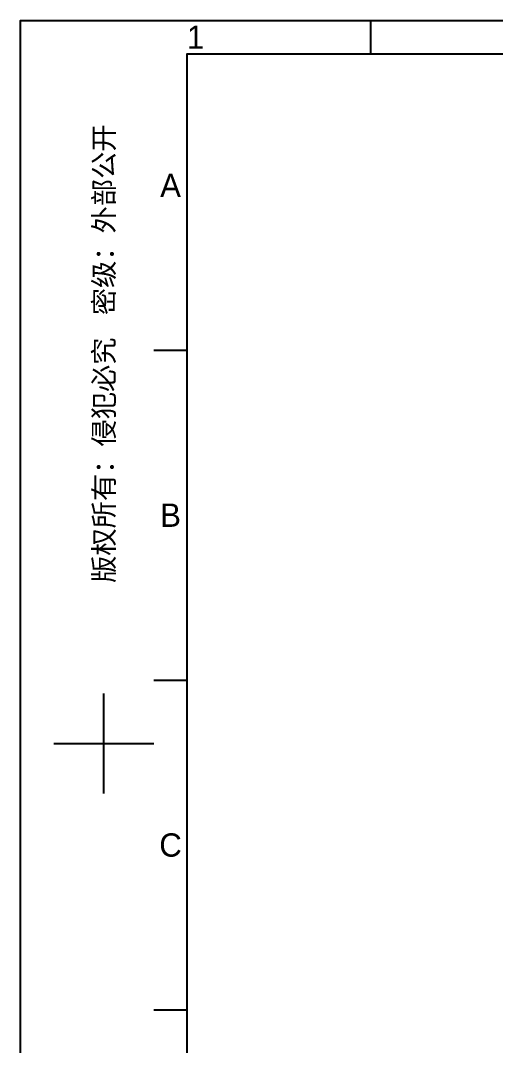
# Model space of a CAD drawing. Header units: millimetres. Extents: x 4086 to 8300, y 123 to 1549.
# Drawn here: x 6284 to 6626, y 811 to 1549 of the extents above; entities that cross this region are included whole.
import ezdxf
from ezdxf.enums import TextEntityAlignment as Align

# ---------------------------------------------------------------- set-up
doc = ezdxf.new("R2010")
doc.units = ezdxf.units.MM
doc.layers.add('模板', color=7, linetype='Continuous')
doc.styles.add('思源黑', font='SourceHanSansCN-Normal.ttf')

# ---------------------------------------------------------------- blocks, each defined once
blk = doc.blocks.new('图纸1')
at = {"color": 2}
for p, q in [((6535.66, 1549.22), (6535.66, 1525.22)), ((6379.66, 1311.62), (6403.66, 1311.62)), ((6379.66, 1074.02), (6403.66, 1074.02)), ((6343.66, 992.42), (6343.66, 1064.42)), ((6307.66, 1028.42), (6379.66, 1028.42)), ((6379.66, 836.42), (6403.66, 836.42))]:
    blk.add_line(p, q, dxfattribs=at)
for points in [[(6283.66, 123.62), (6283.66, 1549.22), (8299.66, 1549.22), (8299.66, 123.62)], [(6403.66, 147.62), (6403.66, 1525.22), (8275.66, 1525.22), (8275.66, 147.62)]]:
    blk.add_lwpolyline(points, close=True, dxfattribs=at)
at = {"color": 2, "style": '思源黑'}
for s, p in [('1', (6409.66, 1537.22)), ('A', (6391.66, 1430.42)), ('B', (6391.66, 1192.82)), ('C', (6391.66, 955.22))]:
    blk.add_text(s, height=16.8, dxfattribs=at).set_placement(p, align=Align.MIDDLE_CENTER)
blk.add_text('版权所有：侵犯必究   密级：外部公开', height=14.4, rotation=90, dxfattribs=at).set_placement((6343.66, 1309.22), align=Align.MIDDLE_CENTER)
for tag, height, p in [('整机外形图', 19.2, (7891.14, 256.64)), ('当前页', 12, (8059.66, 207.62)), ('总页数', 12, (8203.66, 207.62))]:
    blk.add_attdef(tag, text='', height=height, dxfattribs=at).set_placement(p, align=Align.MIDDLE)
at = {"color": 7, "style": '思源黑'}
for tag, height, p in [('编号', 19.2, (8134.84, 252.67)), ('比例', 12, (7939.66, 171.62))]:
    blk.add_attdef(tag, text='', height=height, dxfattribs=at).set_placement(p, align=Align.MIDDLE)

msp = doc.modelspace()

# ---------------------------------------------------------------- block references
at = {"layer": '模板'}
msp.add_blockref('图纸1', (0, 0), dxfattribs=at)

doc.saveas('drawing.dxf')
